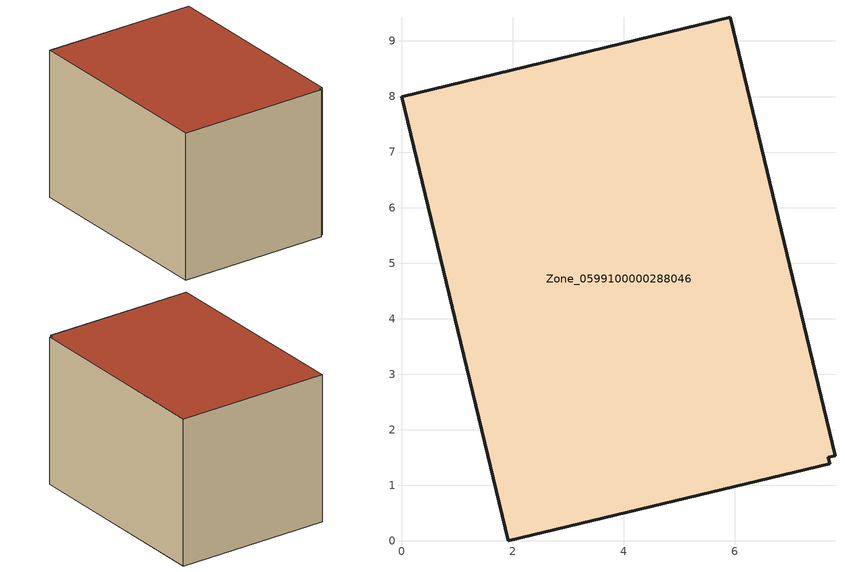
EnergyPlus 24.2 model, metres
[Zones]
Zone_0599100000288046
 floor ground (C_G): 7.8,1.53 7.68,1.51 7.71,1.39 1.92,0 0,8 5.92,9.43 z0
 wall outside (C_F): 7.8,1.53 5.92,9.43 0,8 1.92,0 7.71,1.39 7.68,1.51 7.8,1.53 z0:5.8
 roof outside (C_R): 7.68,1.51 7.8,1.53 5.92,9.43 0,8 1.92,0 7.71,1.39 z5.8
[BUILDING]
Pand.0599100000288046: North Axis=0; Terrain=City; Loads Convergence Tolerance Value=0.04; Temperature Convergence Tolerance Value=0.4; Solar Distribution=FullExterior; Maximum Number of Warmup Days=25; Minimum Number of Warmup Days=1
[Site:Location]
Rotterdam.The.Hague.AP_ZH_NLD Design_Conditions: Latitude=51.96; Longitude=4.45; Time Zone=1; Elevation=-4.5
[SITE:GROUNDTEMPERATURE:BUILDINGSURFACE]
18, 18, 18, 18, 18, 18, 18, 18, 18, 18, 18, 18
[MATERIAL] Thermal Absorptance=0.9; Solar Absorptance=0.7; Visible Absorptance=0.7
Name | Roughness | Thickness | Conductivity | Density | Specific Heat
G.TI.1965-1974 | MediumSmooth | 0.15 | 0.882353 | 540 | 1210
F.TI.1965-1974 | Rough | 0.3 | 0.697674 | 1920 | 840
R.TI.1965-1974 | MediumRough | 0.2 | 0.232558 | 1500 | 1000
[CONSTRUCTION]
C_G: G.TI.1965-1974
C_F: F.TI.1965-1974
C_R: R.TI.1965-1974
[ZONE]
Zone_0599100000288046: Type=1; Multiplier=1; Ceiling Height=Autocalculate; Volume=Autocalculate; Floor Area=autocalculate; Part of Total Floor Area=Yes
[ZONEINFILTRATION:DESIGNFLOWRATE]
Infil_Zone_0599100000288046: Zone or ZoneList or Space or SpaceList=Zone_0599100000288046; Schedule=AlwaysOn; Design Flow Rate Calculation Method=Flow/Area; Flow Rate per Floor Area=0.003; Constant Term Coefficient=1; Temperature Term Coefficient=0; Velocity Term Coefficient=0; Velocity Squared Term Coefficient=0
[HVACTEMPLATE:ZONE:IDEALLOADSAIRSYSTEM]
Zone_0599100000288046: Maximum Heating Supply Air Temperature=50; Minimum Cooling Supply Air Temperature=13; Maximum Heating Supply Air Humidity Ratio=0.0156; Minimum Cooling Supply Air Humidity Ratio=0.0077; Heating Limit=NoLimit; Cooling Limit=NoLimit; Dehumidification Control Type=ConstantSensibleHeatRatio; Cooling Sensible Heat Ratio=0.7; Dehumidification Setpoint=60; Humidification Control Type=None; Humidification Setpoint=30; Outdoor Air Method=None; Outdoor Air Flow Rate per Person=0.00944; Outdoor Air Flow Rate per Zone Floor Area=0; Outdoor Air Flow Rate per Zone=0; Demand Controlled Ventilation Type=None; Outdoor Air Economizer Type=NoEconomizer; Heat Recovery Type=None; Sensible Heat Recovery Effectiveness=0.7; Latent Heat Recovery Effectiveness=0.65
[ZONECONTROL:THERMOSTAT]
ThermostatControl_Zone_0599100000288046: Zone or ZoneList=Zone_0599100000288046; Control Type Schedule=DualSetpointControlType; Control 1=Thermostat_Zone_0599100000288046; Temperature Difference Between Cutout And Setpoint=0
[THERMOSTATSETPOINT:DUALSETPOINT]
Thermostat_Zone_0599100000288046: Heating Setpoint Temperature Schedule=HeatingSetpoint_Zone_0599100000288046; Cooling Setpoint Temperature Schedule=CoolingSetpoint_Zone_0599100000288046
[SCHEDULE:COMPACT]
HeatingSetpoint_Zone_0599100000288046: Through: 12/31, For: AllDays, Until: 24:00, 21
CoolingSetpoint_Zone_0599100000288046: Through: 12/31, For: AllDays, Until: 24:00, 24
DualSetpointControlType: Through: 12/31, For: AllDays, Until: 24:00, 4
AlwaysOn: Through: 12/31, For: AllDays, Until: 24:00, 1
